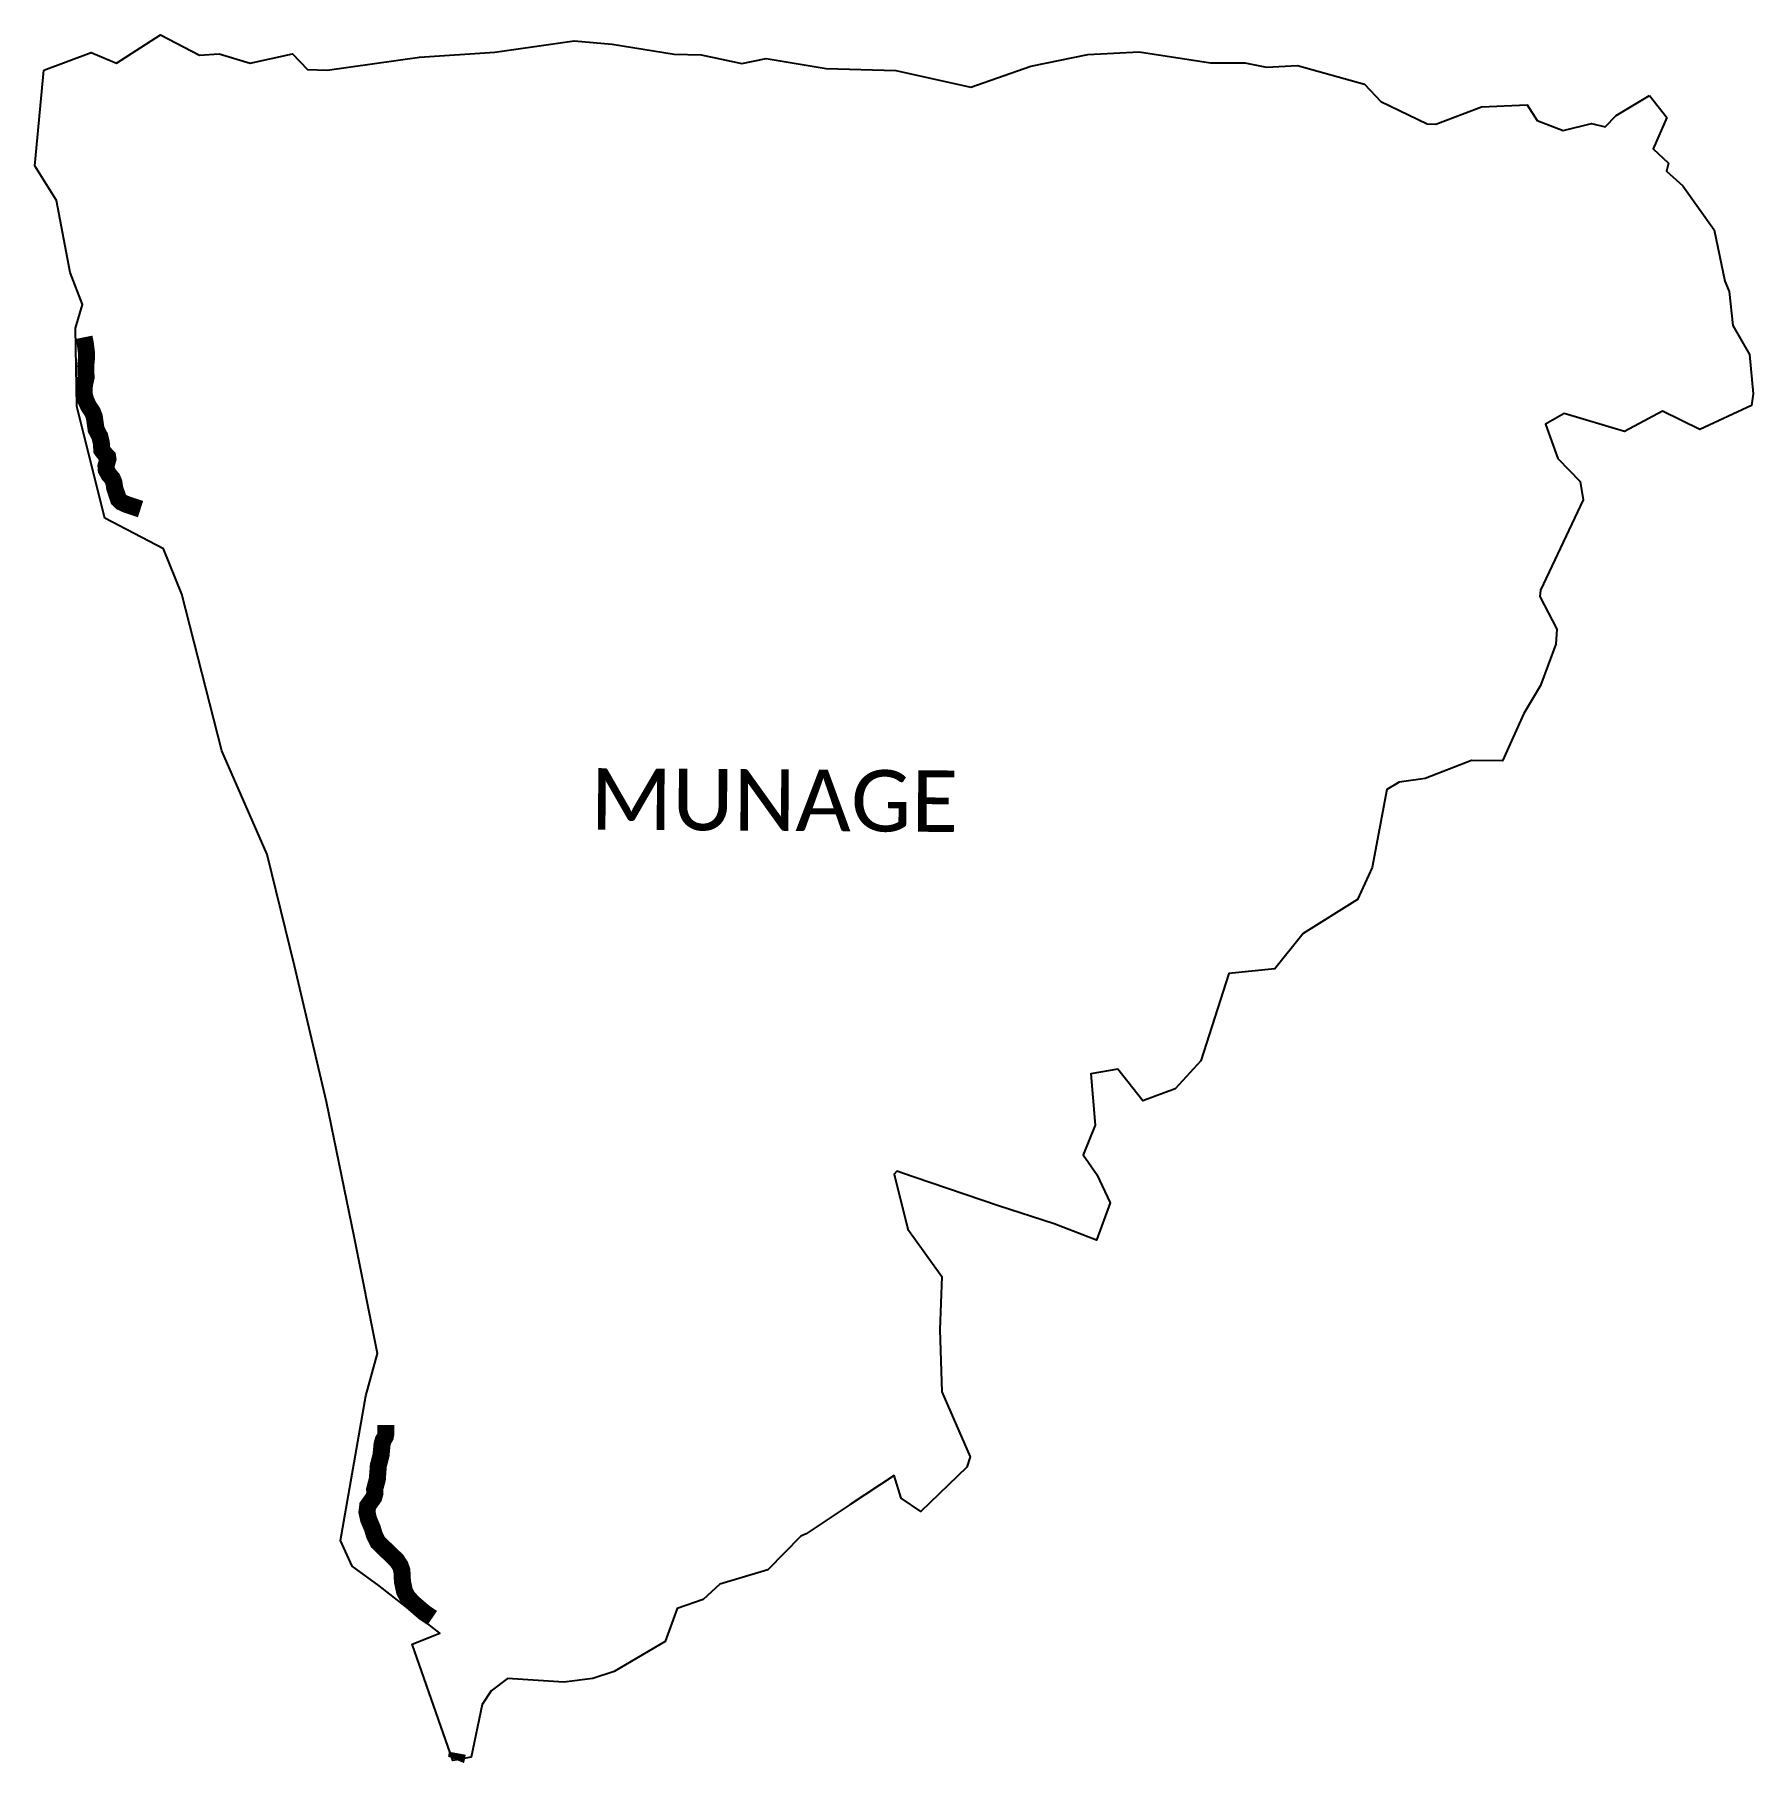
# Model space of a CAD drawing. Header units: metres. Extents: x 330650 to 335694, y 1793023 to 1798110.
import ezdxf

# ---------------------------------------------------------------- set-up
doc = ezdxf.new("R2010")
doc.units = ezdxf.units.M
for name, color, linetype in [('NATURALLY PROTECTED', 3, 'Continuous'), ('village', 4, 'Continuous'), ('VILLAGE NAME', 250, 'Continuous')]:
    doc.layers.add(name, color=color, linetype=linetype)

msp = doc.modelspace()

# ---------------------------------------------------------------- linework, layer by layer
at = {"layer": 'NATURALLY PROTECTED', "const_width": 50, "flags": 128}
for points in [[(330795.3, 1797222.2), (330798.9, 1797204.3), (330802.6, 1797175.2), (330802.4, 1797160.2), (330800, 1797137.2), (330800.8, 1797116.3), (330801.3, 1797104.1), (330798.6, 1797092.6), (330796.3, 1797082.9), (330795.8, 1797071.3), (330795.2, 1797061), (330796.5, 1797052.2), (330799.9, 1797038.9), (330808.3, 1797020.4), (330819.7, 1797003.2), (330825.3, 1796989.5), (330828, 1796970.5), (330830.6, 1796952.2), (330835.3, 1796943.2), (330841.4, 1796931.5), (330845.9, 1796913.1), (330847.4, 1796891.5), (330852.1, 1796884.8), (330864.4, 1796871.5), (330865.4, 1796865.1), (330862.3, 1796854.1), (330859.6, 1796844.5), (330860.5, 1796833), (330867.9, 1796819.7), (330878.1, 1796807.9), (330883.1, 1796795.4), (330885.2, 1796779.8), (330890.2, 1796765), (330896.5, 1796746.4), (330904.1, 1796739), (330920.1, 1796731.6), (330944, 1796723.7), (330961, 1796718.1)], [(331890.7, 1793067.6), (331887.7, 1793051), (331886.6, 1793048.3)]]:
    msp.add_lwpolyline(points, dxfattribs=at)
at = {"layer": 'NATURALLY PROTECTED', "flags": 128}
msp.add_lwpolyline([(331680.7, 1794030.8, 50, 50, 0), (331681.1, 1794005.9, 50, 50, 0), (331679.4, 1793996.7, 50, 50, 0), (331673.3, 1793986.4, 50, 50, 0), (331669.9, 1793974.8, 50, 50, 0), (331666.8, 1793941.9, 50, 50, 0), (331663, 1793927.4, 50, 50, 0), (331658.9, 1793911.6, 50, 50, 0), (331657.1, 1793887.3, 50, 50, 0), (331656, 1793871.5, 50, 50, 0), (331651.4, 1793854.6, 50, 50, 0), (331648, 1793841.7, 50, 50, 0), (331648.9, 1793830.5, 50, 50, 0), (331645.5, 1793818.3, 50, 50, 0), (331636.1, 1793805, 50, 50, 0), (331627.7, 1793793.4, 50, 50, 0), (331627.3, 1793789.6, 50, 50, 0), (331625.5, 1793775.3, 50, 50, 0), (331630.2, 1793754, 50, 50, 0), (331641.7, 1793727.2, 50, 50, 0), (331647.4, 1793707.3, 50, 50, 0), (331657.7, 1793686.8, 50, 50, 0), (331686.7, 1793658.8, 50, 50, 0), (331712.7, 1793633.8, 50, 50, 0), (331723.1, 1793618, 50, 50, 0), (331728, 1793603.9, 50, 50, 0), (331729.7, 1793571.1, 50, 50, 0), (331735.8, 1793542.3, 50, 50, 0), (331745, 1793525.3, 50, 50, 0), (331762.5, 1793507, 50, 50, 0), (331793, 1793480.8, 50, 50, 0), (331817.2, 1793464.4, 0, 0, 0)], format="xyseb", dxfattribs=at)
at = {"layer": 'village'}
for points in [[(330677.2, 1798005.8), (330816.3, 1798057.4), (330890.9, 1798026.7), (331019.3, 1798110.2), (331133.9, 1798050.4), (331191.9, 1798053.9), (331282.3, 1798026.8), (331407.1, 1798053.9), (331450.6, 1798008.2), (331508.4, 1798005.6), (331780.1, 1798043.7), (332000.4, 1798059.1), (332233.4, 1798091.9), (332345.3, 1798082.5), (332526.6, 1798053.2), (332606.4, 1798050.7), (332726.1, 1798025.2), (332796.9, 1798040.7), (332973.6, 1798010.5), (333177.8, 1798005.3), (333397.3, 1797956), (333574.2, 1798017.8), (333741.2, 1798052.4), (333891.4, 1798059.5), (334101.2, 1798027.9), (334202, 1798028), (334265, 1798015.1), (334356.4, 1798019.6), (334553.1, 1797965.4), (334600.7, 1797914.1), (334737, 1797848.5), (334762, 1797847.9), (334896.7, 1797898.9), (335030, 1797904.6), (335060, 1797858.7), (335135.5, 1797828.8), (335219, 1797849.6), (335259.7, 1797840.2), (335291.2, 1797873.1), (335389.3, 1797931.6)], [(335439.7, 1797867.5), (335399.8, 1797775.6), (335445.1, 1797733.1), (335439.3, 1797710.1), (335486.7, 1797666.3), (335579.1, 1797537.3), (335610.5, 1797387), (335622.8, 1797356.9), (335634, 1797256.8), (335682.5, 1797172.1), (335694, 1797056.8), (335688.2, 1797021.7), (335536.6, 1796951.3), (335427.4, 1797005.6), (335316, 1796945.7), (335139.1, 1796998.7), (335083.8, 1796966.9), (335120.2, 1796866.8), (335185.6, 1796799.1), (335194.6, 1796745.1), (335069.6, 1796480.5), (335067, 1796461.7), (335117, 1796365.6), (335114.1, 1796322.2), (335069.9, 1796200.5), (335021, 1796118.5), (334958.1, 1795979.6), (334866.9, 1795980.6), (334730.7, 1795927.8), (334654.4, 1795917), (334618, 1795895), (334575.9, 1795666.5), (334532.4, 1795572.7), (334372.9, 1795472.6), (334290.2, 1795369.2), (334155, 1795355.1), (334072.5, 1795099.5), (333997.3, 1795017.5), (333902.6, 1794982.1), (333829.2, 1795074.7), (333750.2, 1795061.5), (333762.9, 1794910.1), (333727.6, 1794823.9), (333767.2, 1794765.3), (333806.7, 1794682.2), (333766.4, 1794573.5), (333642, 1794620.7), (333479, 1794673.6), (333231, 1794758.1), (333180.7, 1794775.3), (333172.7, 1794766.7), (333212.8, 1794605.6), (333312.3, 1794466.5), (333306.6, 1794309.8), (333312.6, 1794128.3), (333395.4, 1793937.7), (333385.5, 1793906.8), (333250.5, 1793776.9), (333193.1, 1793815.9), (333173, 1793882.7), (333043.8, 1793797.1), (332932, 1793723), (332914.7, 1793711.6), (332898.8, 1793704.6), (332802.3, 1793606.1), (332660.8, 1793563.6), (332611.9, 1793519), (332536.2, 1793492.3), (332500.4, 1793395.8), (332350.5, 1793307.1), (332288.7, 1793287.1), (332202.9, 1793276.1), (332037.9, 1793286.8), (331989.9, 1793250.7), (331963.5, 1793210.8), (331931.8, 1793056.1), (331877.4, 1793046.7), (331758.4, 1793388.1), (331839.1, 1793420.2), (331760, 1793482), (331661.6, 1793559.1), (331581.8, 1793616.4), (331547.5, 1793691.9), (331622.6, 1794116), (331656, 1794240.5), (331587.6, 1794583.4), (331506.7, 1794979.3), (331413.1, 1795377.9), (331332.3, 1795704.2), (331199.9, 1796009.1), (331082.3, 1796469), (331028.2, 1796601.4), (330856.6, 1796691.6), (330774.3, 1797019.4), (330769.7, 1797249.3), (330790.6, 1797318.4), (330754.1, 1797412.2), (330714.5, 1797623.4), (330650.4, 1797725.2), (330677.2, 1798005.8)], [(335389.3, 1797931.6), (335439.7, 1797867.5)]]:
    msp.add_lwpolyline(points, dxfattribs=at)

# ---------------------------------------------------------------- texts
at = {"layer": 'VILLAGE NAME', "insert": (332281.6, 1795958.2), "char_height": 180.345, "attachment_point": 1, "rotation": 359.6139}
msp.add_mtext_dynamic_manual_height_columns('{\\fCalibri|b0|i0|c0|p34;MUNAGE}', width=1779.605, gutter_width=901.7, heights=[0], dxfattribs=at)

doc.saveas('drawing.dxf')
